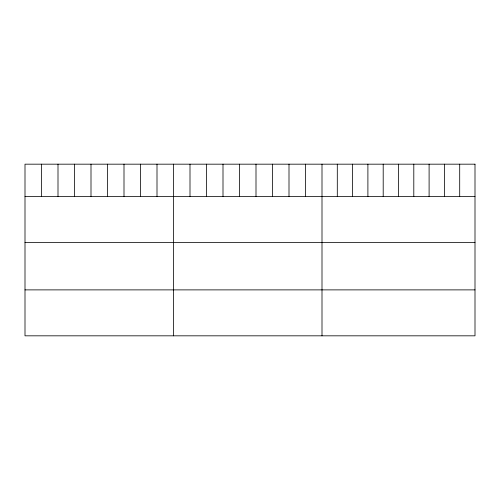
<?xml version="1.0" encoding="UTF-8"?>
<svg xmlns="http://www.w3.org/2000/svg" width="500" height="500" viewBox="0 0 500 500"><rect width="100%" height="100%" fill="white"/><g stroke="black" fill="none" stroke-linecap="round" stroke-linejoin="round"><path stroke-width="0.75" d="M25 196.6L475 196.6M25 242.544L475 242.544M25 289.881L475 289.881M459.7 164.175L459.7 196.6M444.4 164.175L444.4 196.6M429.1 164.175L429.1 196.6M413.8 164.175L413.8 196.6M398.5 164.175L398.5 196.6M383.2 164.175L383.2 196.6M367.9 164.175L367.9 196.6M352.6 164.175L352.6 196.6M337.3 164.175L337.3 196.6M322 164.175L322 335.825M305.5 164.175L305.5 196.6M289 164.175L289 196.6M272.5 164.175L272.5 196.6M256 164.175L256 196.6M239.5 164.175L239.5 196.6M223 164.175L223 196.6M206.5 164.175L206.5 196.6M190 164.175L190 196.6M173.5 164.175L173.5 335.825M157 164.175L157 196.6M140.5 164.175L140.5 196.6M124 164.175L124 196.6M107.5 164.175L107.5 196.6M91 164.175L91 196.6M74.5 164.175L74.5 196.6M58 164.175L58 196.6M41.5 164.175L41.5 196.6M475 164.175L25 164.175L25 335.825L475 335.825L475 164.175"/></g></svg>
